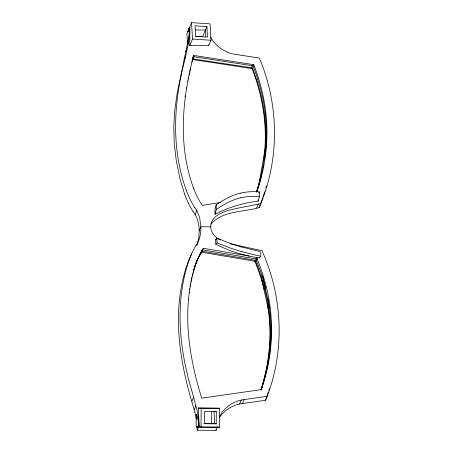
<?xml version="1.0" encoding="UTF-8"?>
<svg xmlns="http://www.w3.org/2000/svg" width="453" height="453" viewBox="0 0 453 453"><rect width="100%" height="100%" fill="white"/><g stroke="black" fill="none" stroke-linecap="round" stroke-linejoin="round"><path stroke-width="0.68" d="M196.149 426.89L196.234 414.172A34.983 7.865 -89.7 0 1 196.693 415.129L197.797 418.476L198.38 422.236A8.471 1.903 -89.7 0 1 198.488 424.059A9.717 2.186 -89.7 0 1 198.476 427.003L196.149 426.89L197.701 426.93M201.041 427.134L201.166 408.17L198.244 408.023L199.258 426.29L198.635 427.015L201.041 427.134L219.524 427.219L219.648 408.249L198.244 408.023M214.575 411.562L216.302 411.647L216.217 423.787L211.67 423.561L211.749 411.42M189.898 27.271L189.269 27.995L191.545 22.65L210.056 23.867L211.013 40.255L208.72 45.64L189.739 45.532L189.898 27.271L189.49 27.271L187.859 31.959M205.379 36.869L205.441 30.023L195.566 29.972M208.72 45.64L208.725 44.836M264.439 153.912C266.675 132.361 264.563 110.464 258.946 89.564A209.11 200.911 22.8 0 0 252.734 70.317L252.1 68.641L252.417 67.893L195.283 59.258M188.205 299.592L188.238 299.269M264.048 157.395L264.292 155.305M189.111 292.587L189.173 292.162M189.558 289.609L189.682 288.833M185.022 96.783L185.192 95.719M190.062 286.5L190.175 285.86M259.212 182.944L264.971 149.915M186.415 88.607L186.608 87.576M189.122 28.346L186.919 33.522L187.559 44.507A34.983 7.31 -86.2 0 0 187.955 42.661L189.241 32.746A8.471 1.772 -86.2 0 0 189.263 30.906A9.717 2.033 -86.2 0 0 189.116 28.352L188.561 31.302M190.515 283.952L190.634 283.312M188.108 44.926L187.616 47.237M190.956 281.647L191.16 280.622M187.904 80.9L187.808 81.398M188.278 79.065L188.488 78.058M189.122 75.028L189.337 74.02M191.376 279.592L191.596 278.567M189.824 71.761L189.552 73.012M190.271 69.688L190.034 70.781M190.509 68.596L190.668 67.871M186.443 190.747C171.109 148.861 173.499 102.876 184.722 60.3L187.497 47.769L185.826 51.721L177.168 93.137L174.699 110.9L173.771 126.563L174.246 143.748L176.223 160.232L180.017 179.094L184.779 194.705M192.321 60.357L192.536 59.388M192.757 58.397L193.012 57.237M191.891 62.293L192.106 61.325M196.449 55.861L193.68 55.419C182.14 98.703 177.769 145.56 193.618 188.369M185.962 51.132L186.443 48.884A80.226 77.078 22.8 0 0 187.621 40.64M185.945 51.223L185.838 51.676M187.604 47.265L187.514 47.656M191.817 277.564L191.936 277.06M260.045 179.399L260.679 176.681M192.287 275.56L192.536 274.563M240.537 193.057C231.721 195.322 223.539 199.631 216.155 204.892L214.926 209.66L215.033 214.331A125.119 120.209 22.8 0 1 258.182 201.143L259.422 196.404L259.309 191.732L258.957 193.097M215.033 214.331L216.268 209.563L216.155 204.892M192.78 273.606L192.944 272.966M264.773 377.921L261.54 388.776M263.997 379.773L261.092 389.603M265.837 187.604L266.268 186.036M193.216 271.964L193.499 270.939M259.071 183.675L256.608 191.919M259.75 182.049L256.777 191.846M193.646 270.43L193.941 269.416M268.827 390.429L269.427 388.459M194.094 268.906L194.411 267.893M264.626 191.755L263.493 195.356M193.708 269.563L193.81 269.246M194.564 267.423L194.932 266.285M186.466 266.687C171.16 313.601 179.949 363.748 194.235 409.716L194.977 412.564M188.131 262.734C174.564 305.294 179.569 351.143 192.536 393.193L196.642 408.606A80.226 77.078 22.8 0 1 198.799 423.351M195.424 265.192C181.381 308.736 188.431 355.395 201.721 398.181L204.473 397.762M268.204 392.389L267.497 394.552M194.116 268.295L194.235 267.944M261.2 389.795L261.404 389.184M219.445 417.519L222.202 413.997L225.526 410.854A36.336 34.915 22.8 0 1 231.273 407.015L235.413 405.169L239.631 403.98L265.605 400.248L266.041 398.923M266.132 398.657L266.483 397.598M266.574 397.338L266.834 396.539M267.049 395.911L267.253 395.282M265.605 400.248C285.158 352.621 283.136 297.485 261.976 250.724L230.503 243.839M262.989 196.891L263.329 195.866M195.05 265.939L195.407 264.897M262.123 199.433L262.649 197.91M194.592 266.902L194.835 266.205M261.947 199.943L261.154 202.163M195.532 264.552L196.251 262.598M197.191 244.235L198.759 238.278L199.218 230.939M210.928 224.065C222.542 210.52 243.295 212.31 259.207 207.542L260.113 205.039M260.294 204.541L260.656 203.544M260.69 203.442L260.939 202.751M259.207 207.542C279.722 160.368 279.399 105.306 259.331 58.041L233.176 54.015L229.218 52.899L223.374 50.164A36.353 34.926 22.8 0 1 217.995 46.37L213.459 41.733L210.469 37.084M194.96 265.86L195.322 264.88M195.441 264.563L196.279 262.446M196.376 262.287L197.95 258.527A73.075 69.994 27.8 0 1 199.031 256.239L203.38 248.272L249.144 256.058A19.269 5.193 8.6 0 0 256.472 257.417L255.843 258.906L261.936 275.181M196.353 262.264L197.265 260.152A73.075 70.379 17.6 0 1 198.357 257.848L202.14 251.228L255.271 260.265L261.256 276.806M183.946 60.255L185.611 56.302M193.12 56.738L193.68 55.419M192.723 58.947L193.091 58.063M253.912 67.905L253.204 66.019L253.765 64.683L196.693 55.9M199.207 230.532C199.054 224.988 197.972 219.331 195.147 214.496L196.812 210.537L194.875 207.627M199.212 230.826L200.877 226.76L210.764 226.874C210.679 215.973 222.836 211.778 231.585 209.597C241.285 207.327 251.132 205.685 260.866 203.584M196.625 245.311C199.569 239.694 201.177 233.403 200.883 227.038M200.685 253.89L202.14 251.228M256.591 207.961L258.255 204.003M191.947 401.16L193.607 397.207M263.42 286.251L262.468 282.842A209.241 201.03 22.8 0 0 255.492 262.853L254.846 261.268L255.271 260.265M194.235 409.739L195.894 405.763M217.14 426.924L217.389 427.117L216.047 430.35L197.191 430.242L198.856 426.29L198.788 423.357M239.631 403.98L241.296 400.022L267.264 396.29M242.502 403.566L244.167 399.614M189.739 45.532L192.502 39.037L191.545 22.65M206.896 26.597L207.508 37.084L195.662 36.308L195.05 25.821L206.896 26.597L202.587 36.71L195.622 36.251M219.382 416.709L222.151 412.088L226.472 407.502A36.353 34.926 22.8 0 1 231.676 403.765L237.389 401.098L241.296 400.022M195.775 245.939L197.576 243.051M202.349 249.931L203.38 248.272M255.617 261.358L256.619 260.073M257.196 259.326L257.559 258.861M251.053 67.842L252.904 65.481M256.404 259.637L257.463 258.465M196.194 57.089L251.97 65.668L252.423 65.164M249.144 256.058L237.632 253.114A125.209 120.3 22.8 0 1 215.741 244.127L215.622 239.461L216.936 238.176L229.473 243.136L241.806 247.174M215.736 244.139L217.049 242.853L216.936 238.176M258.771 257.689L259.518 257.78L260.832 256.494L260.718 251.823M216.268 209.563C223.652 204.309 231.834 199.994 240.645 197.734M220.537 202.468L202.372 205.379L201.262 203.714M204.716 397.728L261.387 389.586L261.942 387.915A209.11 200.911 22.8 0 0 267.253 368.731C273.991 339.155 272.768 307.938 264.133 278.889A209.241 201.03 22.8 0 0 257.157 258.901L256.534 257.378L257.094 257.457M201.166 408.17L219.648 408.249M216.302 411.647L204.473 411.596L204.388 423.736L216.217 423.787M204.014 423.527L211.67 423.561M199.212 230.77L199.83 230.775M204.048 423.651L214.677 423.714L214.003 411.534M198.856 426.29L199.258 426.29M198.635 427.015L217.4 427.122M193.193 56.744L195.951 57.05M217.151 427.1L219.524 427.219M192.502 39.037L211.013 40.255M197.842 426.947L198.476 427.009M258.397 257.638L257.468 257.508M195.028 59.858L252.1 68.641M192.763 58.771L195.039 59.224M192.706 59.485L194.79 59.819M202.712 249.869L255.843 258.906M201.715 252.23L254.846 261.268M251.97 65.668L253.204 66.019M241.913 251.845L229.58 247.808L217.049 242.853M220.469 240.016C215.351 237.604 210.832 232.853 210.764 226.902M193.533 55.946L194.246 56.772M193.21 211.585L195.147 214.496M201.874 249.846L202.225 250.424M192.757 57.967L193.335 58.947M196.812 210.537L199.586 217.27L200.872 226.523M201.353 251.409L201.574 251.976M253.074 69.637L252.417 67.893M253.765 64.683L254.399 66.359A209.11 200.911 22.8 0 1 260.611 85.611C268.618 114.824 269.088 146.047 261.704 175.441A209.241 201.03 22.8 0 1 257.038 191.443M253.176 69.909L256.981 80.94M254.02 68.177L257.757 79.088M263.612 286.93L264.314 289.671M262.57 275.622L269.875 308.725M261.449 278.278L268.759 311.381M267.281 303.499C271.364 326.375 270.656 350.027 265.588 372.683A209.11 200.911 22.8 0 1 260.894 389.982M216.047 430.35L215.996 429.614M189.49 27.271L189.558 30.204A80.226 77.078 22.8 0 1 188.091 44.926M270.945 326.211L270.985 327.802M265.6 131.138L265.639 132.735M270.22 327.944L270.254 329.541M266.33 129.399L266.364 131.002M258.159 200.005L258.187 201.172M259.501 257.196L259.518 257.78M197.191 430.242L197.123 427.309A80.226 77.078 22.8 0 0 197.089 426.381M194.784 207.684A86.28 82.893 22.8 0 1 186.528 190.724M193.12 211.636A86.28 82.893 22.8 0 1 184.864 194.677M201.172 203.765A78.584 75.504 22.8 0 1 193.703 188.346M259.875 180.073A209.241 201.03 22.8 0 1 256.67 191.449M187.978 40.476A85.249 71.591 23.1 0 1 187.548 44.507M240.634 197.859A43.29 25.872 -24.5 0 1 259.229 196.67M240.526 193.188A43.29 25.872 -24.5 0 1 259.122 191.998M188.216 262.757A86.28 82.893 22.8 0 1 195.679 245.888M186.551 266.715A86.28 82.893 22.8 0 1 191.755 253.946M194.96 412.57A80.226 77.078 22.8 0 1 196.268 418.974M195.509 265.22A78.584 75.504 22.8 0 1 202.253 249.88M194.496 267.162A78.584 75.504 22.8 0 1 200.588 253.833M196.223 414.178A85.249 83.063 -87.1 0 1 196.857 418.895M259.988 251.392A43.29 6.795 17.3 0 1 241.681 246.862M260.096 256.07A43.29 6.795 17.3 0 1 241.789 251.54M216.466 239.914A125.119 120.209 22.8 0 1 215.617 239.478M266.477 131.002A194.054 186.619 23.5 0 1 265.056 155.498M264.62 158.731A194.054 186.619 23.5 0 1 264.461 159.807M263.374 166.228A194.054 186.619 23.5 0 1 263.17 167.293M262.525 170.475A194.054 186.619 23.5 0 1 262.298 171.534M261.574 174.699A194.054 186.619 23.5 0 1 259.665 182.027M257.695 79.105A195.277 187.899 22.7 0 1 266.432 129.399M256.925 80.957A195.277 187.378 22.7 0 1 265.707 131.138M265.741 132.735A194.054 186.285 21.8 0 1 258.98 183.646M271.058 327.808A195.277 187.429 22.2 0 1 264.682 377.898M261.817 275.214A194.054 186.149 23 0 1 265.622 288.368M267.763 297.983A194.054 186.149 23 0 1 271.019 326.211M261.132 276.84A194.054 186.687 22.8 0 1 270.288 327.944M270.333 329.546A195.277 187.785 23.7 0 1 263.906 379.744"/></g></svg>
